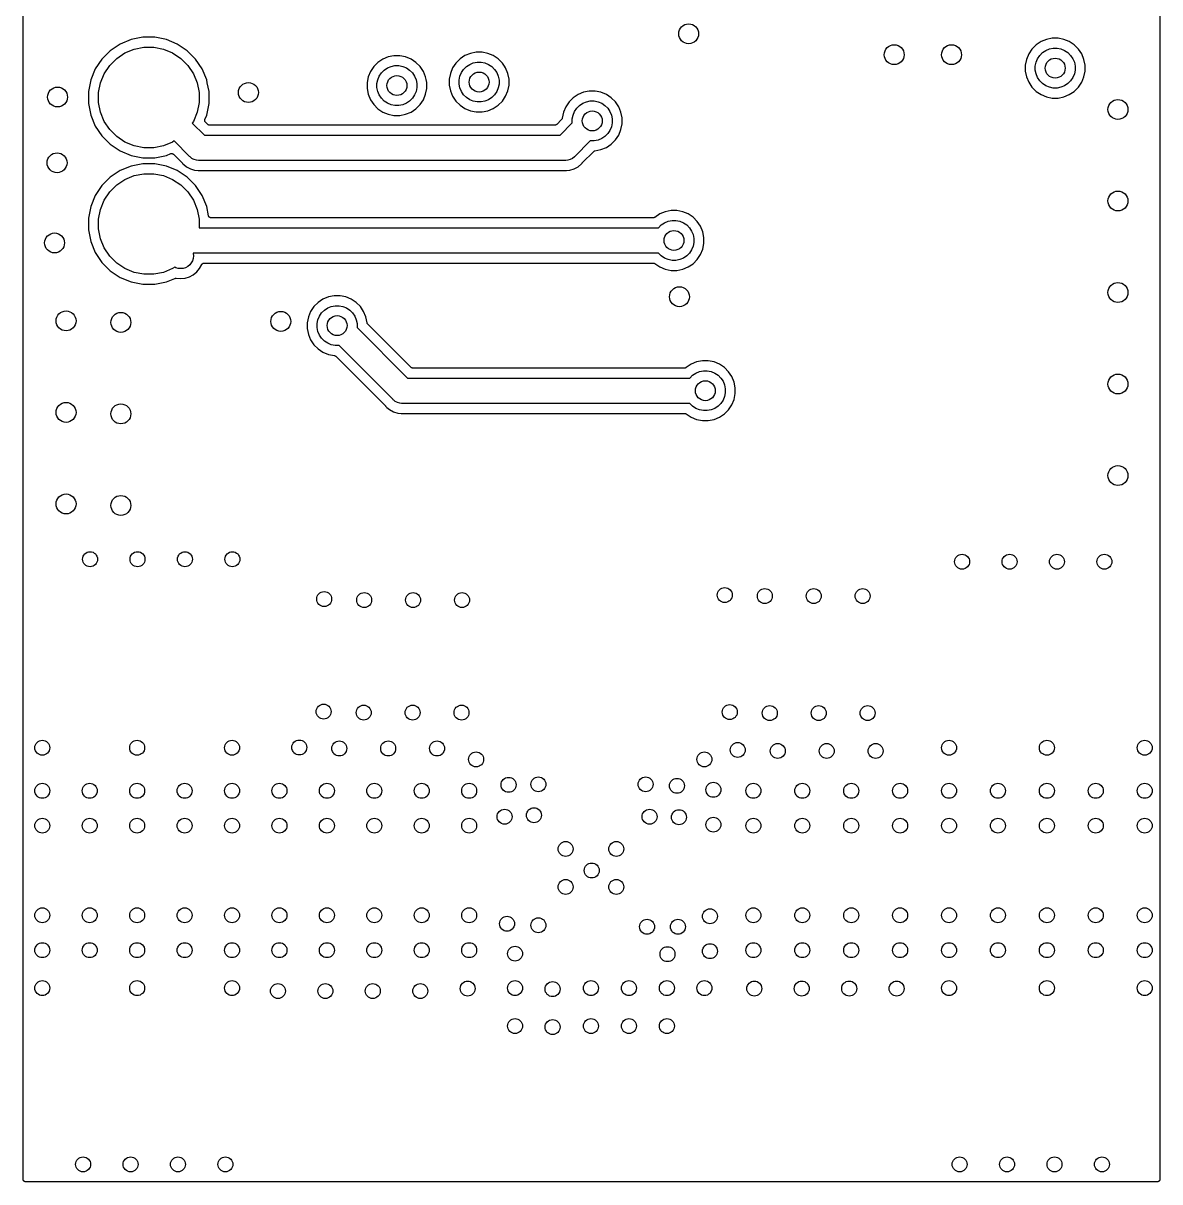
# Model space of a CAD drawing. Extents: x 5.16 to 6.06, y -3.88 to -2.24.
# Drawn here: x 5.157 to 6.055, y -3.883 to -2.967 of the extents above; entities that cross this region are included whole.
import ezdxf

# ---------------------------------------------------------------- set-up
doc = ezdxf.new("R2010")
doc.units = 0
doc.header["$MEASUREMENT"] = 0
doc.layers.add('BLACK', color=7, linetype='CONTINUOUS')

msp = doc.modelspace()

# ---------------------------------------------------------------- linework, layer by layer
at = {"layer": 'BLACK', "linetype": 'CONTINUOUS'}
for p, q in [((5.15722, -3.88087), (5.15722, -2.75146)), ((6.05525, -2.89575), (6.05525, -3.88087)), ((5.23387, -2.9835), (5.22607, -2.98871)), ((5.24254, -2.97991), (5.23387, -2.9835)), ((5.25174, -2.97808), (5.24254, -2.97991)), ((5.26113, -2.97808), (5.25174, -2.97808)), ((5.27033, -2.97991), (5.26113, -2.97808)), ((5.279, -2.9835), (5.27033, -2.97991)), ((5.2868, -2.98871), (5.279, -2.9835)), ((5.95752, -2.98414), (5.95423, -2.98743)), ((5.96139, -2.98155), (5.95752, -2.98414)), ((5.96569, -2.97977), (5.96139, -2.98155)), ((5.97025, -2.97887), (5.96569, -2.97977)), ((5.9749, -2.97887), (5.97025, -2.97887)), ((5.97947, -2.97977), (5.9749, -2.97887)), ((5.98376, -2.98155), (5.97947, -2.97977)), ((5.98763, -2.98414), (5.98376, -2.98155)), ((5.99092, -2.98743), (5.98763, -2.98414)), ((5.22607, -2.98871), (5.21943, -2.99535)), ((5.22555, -3.00037), (5.23109, -2.99483)), ((5.23109, -2.99483), (5.2376, -2.99048)), ((5.2376, -2.99048), (5.24483, -2.98748)), ((5.24483, -2.98748), (5.25252, -2.98595)), ((5.25252, -2.98595), (5.26035, -2.98595)), ((5.26035, -2.98595), (5.26803, -2.98748)), ((5.26803, -2.98748), (5.27527, -2.99048)), ((5.27527, -2.99048), (5.28178, -2.99483)), ((5.28178, -2.99483), (5.28732, -3.00037)), ((5.29344, -2.99535), (5.2868, -2.98871)), ((5.44561, -2.99355), (5.44131, -2.99533)), ((5.45017, -2.99265), (5.44561, -2.99355)), ((5.45482, -2.99265), (5.45017, -2.99265)), ((5.45939, -2.99355), (5.45482, -2.99265)), ((5.46369, -2.99533), (5.45939, -2.99355)), ((5.50627, -2.99258), (5.5024, -2.99516)), ((5.51057, -2.9908), (5.50627, -2.99258)), ((5.51513, -2.98989), (5.51057, -2.9908)), ((5.51978, -2.98989), (5.51513, -2.98989)), ((5.52435, -2.9908), (5.51978, -2.98989)), ((5.52865, -2.99258), (5.52435, -2.9908)), ((5.53252, -2.99516), (5.52865, -2.99258)), ((5.95164, -2.9913), (5.94986, -2.9956)), ((5.95423, -2.98743), (5.95164, -2.9913)), ((5.95862, -2.99503), (5.96034, -2.99245)), ((5.96034, -2.99245), (5.96254, -2.99026)), ((5.96254, -2.99026), (5.96512, -2.98853)), ((5.96512, -2.98853), (5.96798, -2.98735)), ((5.96798, -2.98735), (5.97102, -2.98674)), ((5.97102, -2.98674), (5.97413, -2.98674)), ((5.97413, -2.98674), (5.97717, -2.98735)), ((5.97717, -2.98735), (5.98003, -2.98853)), ((5.98003, -2.98853), (5.98261, -2.99026)), ((5.98261, -2.99026), (5.98481, -2.99245)), ((5.98481, -2.99245), (5.98653, -2.99503)), ((5.99351, -2.9913), (5.99092, -2.98743)), ((5.99529, -2.9956), (5.99351, -2.9913)), ((5.21422, -3.00315), (5.21063, -3.01182)), ((5.21943, -2.99535), (5.21422, -3.00315)), ((5.2212, -3.00688), (5.22555, -3.00037)), ((5.28732, -3.00037), (5.29167, -3.00688)), ((5.29865, -3.00315), (5.29344, -2.99535)), ((5.30224, -3.01182), (5.29865, -3.00315)), ((5.43415, -3.00121), (5.43156, -3.00508)), ((5.43744, -2.99792), (5.43415, -3.00121)), ((5.44131, -2.99533), (5.43744, -2.99792)), ((5.44026, -3.00623), (5.44246, -3.00404)), ((5.44246, -3.00404), (5.44504, -3.00231)), ((5.44504, -3.00231), (5.4479, -3.00112)), ((5.4479, -3.00112), (5.45095, -3.00052)), ((5.45095, -3.00052), (5.45405, -3.00052)), ((5.45405, -3.00052), (5.45709, -3.00112)), ((5.45709, -3.00112), (5.45996, -3.00231)), ((5.45996, -3.00231), (5.46254, -3.00404)), ((5.46254, -3.00404), (5.46473, -3.00623)), ((5.46755, -2.99792), (5.46369, -2.99533)), ((5.47084, -3.00121), (5.46755, -2.99792)), ((5.47343, -3.00508), (5.47084, -3.00121)), ((5.49652, -3.00232), (5.49474, -3.00662)), ((5.49911, -2.99845), (5.49652, -3.00232)), ((5.5024, -2.99516), (5.49911, -2.99845)), ((5.5035, -3.00605), (5.50522, -3.00347)), ((5.50522, -3.00347), (5.50742, -3.00128)), ((5.50742, -3.00128), (5.51, -2.99956)), ((5.51, -2.99956), (5.51286, -2.99837)), ((5.51286, -2.99837), (5.51591, -2.99776)), ((5.51591, -2.99776), (5.51901, -2.99776)), ((5.51901, -2.99776), (5.52205, -2.99837)), ((5.52205, -2.99837), (5.52492, -2.99956)), ((5.52492, -2.99956), (5.5275, -3.00128)), ((5.5275, -3.00128), (5.52969, -3.00347)), ((5.52969, -3.00347), (5.53141, -3.00605)), ((5.53581, -2.99845), (5.53252, -2.99516)), ((5.53755, -3.00106), (5.53581, -2.99845)), ((5.53839, -3.00232), (5.53755, -3.00106)), ((5.53755, -3.00106), (5.53755, -3.00106)), ((5.54017, -3.00662), (5.53839, -3.00232)), ((5.94986, -2.9956), (5.94895, -3.00016)), ((5.94895, -3.00016), (5.94895, -3.00481)), ((5.95683, -3.00094), (5.95743, -2.99789)), ((5.95683, -3.00404), (5.95683, -3.00094)), ((5.95743, -3.00708), (5.95683, -3.00404)), ((5.95743, -2.99789), (5.95862, -2.99503)), ((5.98653, -2.99503), (5.98772, -2.99789)), ((5.98772, -2.99789), (5.98832, -3.00094)), ((5.98832, -3.00404), (5.98772, -3.00708)), ((5.98832, -3.00094), (5.98832, -3.00404)), ((5.9962, -3.00016), (5.99529, -2.9956)), ((5.9962, -3.00481), (5.9962, -3.00016)), ((5.21063, -3.01182), (5.2088, -3.02102)), ((5.2182, -3.01412), (5.2212, -3.00688)), ((5.29167, -3.00688), (5.29467, -3.01412)), ((5.3027, -3.01413), (5.30224, -3.01182)), ((5.42978, -3.00938), (5.42887, -3.01394)), ((5.43156, -3.00508), (5.42978, -3.00938)), ((5.43675, -3.01472), (5.43735, -3.01167)), ((5.43735, -3.01167), (5.43854, -3.00881)), ((5.43854, -3.00881), (5.44026, -3.00623)), ((5.46473, -3.00623), (5.46645, -3.00881)), ((5.46645, -3.00881), (5.46764, -3.01167)), ((5.46764, -3.01167), (5.46824, -3.01472)), ((5.47521, -3.00938), (5.47343, -3.00508)), ((5.47561, -3.01138), (5.47521, -3.00938)), ((5.47612, -3.01394), (5.47561, -3.01138)), ((5.49474, -3.00662), (5.49384, -3.01119)), ((5.49384, -3.01119), (5.49384, -3.01584)), ((5.50171, -3.01196), (5.50231, -3.00892)), ((5.50171, -3.01506), (5.50171, -3.01196)), ((5.50231, -3.00892), (5.5035, -3.00605)), ((5.53141, -3.00605), (5.5326, -3.00892)), ((5.5326, -3.00892), (5.53321, -3.01196)), ((5.53321, -3.01196), (5.53321, -3.01506)), ((5.54108, -3.01119), (5.54017, -3.00662)), ((5.54108, -3.01584), (5.54108, -3.01119)), ((5.94895, -3.00481), (5.94986, -3.00938)), ((5.94986, -3.00938), (5.95164, -3.01368)), ((5.95862, -3.00995), (5.95743, -3.00708)), ((5.96034, -3.01253), (5.95862, -3.00995)), ((5.96254, -3.01472), (5.96034, -3.01253)), ((5.98481, -3.01253), (5.98261, -3.01472)), ((5.98653, -3.00995), (5.98481, -3.01253)), ((5.98772, -3.00708), (5.98653, -3.00995)), ((5.99351, -3.01368), (5.99529, -3.00938)), ((5.99529, -3.00938), (5.9962, -3.00481)), ((5.2088, -3.02102), (5.2088, -3.03041)), ((5.21667, -3.0218), (5.2182, -3.01412)), ((5.21667, -3.02963), (5.21667, -3.0218)), ((5.29467, -3.01412), (5.2962, -3.0218)), ((5.2962, -3.0218), (5.2962, -3.02963)), ((5.30407, -3.02102), (5.3027, -3.01413)), ((5.30407, -3.03041), (5.30407, -3.02102)), ((5.42887, -3.01394), (5.42887, -3.01859)), ((5.42887, -3.01859), (5.42978, -3.02316)), ((5.43675, -3.01782), (5.43675, -3.01472)), ((5.43735, -3.02086), (5.43675, -3.01782)), ((5.43854, -3.02373), (5.43735, -3.02086)), ((5.46764, -3.02086), (5.46645, -3.02373)), ((5.46824, -3.01782), (5.46764, -3.02086)), ((5.46824, -3.01472), (5.46824, -3.01782)), ((5.47521, -3.02316), (5.47612, -3.01859)), ((5.47612, -3.01859), (5.47612, -3.01394)), ((5.49384, -3.01584), (5.49474, -3.0204)), ((5.49474, -3.0204), (5.49652, -3.0247)), ((5.50231, -3.01811), (5.50171, -3.01506)), ((5.5035, -3.02097), (5.50231, -3.01811)), ((5.50522, -3.02355), (5.5035, -3.02097)), ((5.53141, -3.02097), (5.52969, -3.02355)), ((5.5326, -3.01811), (5.53141, -3.02097)), ((5.53321, -3.01506), (5.5326, -3.01811)), ((5.53839, -3.0247), (5.54017, -3.0204)), ((5.54017, -3.0204), (5.54108, -3.01584)), ((5.59994, -3.02151), (5.59564, -3.02329)), ((5.6045, -3.0206), (5.59994, -3.02151)), ((5.60915, -3.0206), (5.6045, -3.0206)), ((5.61372, -3.02151), (5.60915, -3.0206)), ((5.61802, -3.02329), (5.61372, -3.02151)), ((5.95164, -3.01368), (5.95423, -3.01755)), ((5.95423, -3.01755), (5.95752, -3.02084)), ((5.95752, -3.02084), (5.96139, -3.02342)), ((5.96512, -3.01644), (5.96254, -3.01472)), ((5.96798, -3.01763), (5.96512, -3.01644)), ((5.97102, -3.01824), (5.96798, -3.01763)), ((5.97413, -3.01824), (5.97102, -3.01824)), ((5.97717, -3.01763), (5.97413, -3.01824)), ((5.98003, -3.01644), (5.97717, -3.01763)), ((5.98261, -3.01472), (5.98003, -3.01644)), ((5.98376, -3.02342), (5.98763, -3.02084)), ((5.98763, -3.02084), (5.99092, -3.01755)), ((5.99092, -3.01755), (5.99351, -3.01368)), ((5.2088, -3.03041), (5.21063, -3.03961)), ((5.2182, -3.03732), (5.21667, -3.02963)), ((5.2962, -3.02963), (5.29467, -3.03732)), ((5.30224, -3.03961), (5.30407, -3.03041)), ((5.42978, -3.02316), (5.43156, -3.02746)), ((5.43156, -3.02746), (5.43415, -3.03133)), ((5.43415, -3.03133), (5.43744, -3.03462)), ((5.44026, -3.02631), (5.43854, -3.02373)), ((5.44246, -3.0285), (5.44026, -3.02631)), ((5.44504, -3.03022), (5.44246, -3.0285)), ((5.4479, -3.03141), (5.44504, -3.03022)), ((5.45095, -3.03202), (5.4479, -3.03141)), ((5.45709, -3.03141), (5.45405, -3.03202)), ((5.45996, -3.03022), (5.45709, -3.03141)), ((5.46254, -3.0285), (5.45996, -3.03022)), ((5.46473, -3.02631), (5.46254, -3.0285)), ((5.46645, -3.02373), (5.46473, -3.02631)), ((5.46755, -3.03462), (5.47084, -3.03133)), ((5.47084, -3.03133), (5.47343, -3.02746)), ((5.47343, -3.02746), (5.47521, -3.02316)), ((5.49652, -3.0247), (5.49911, -3.02857)), ((5.49911, -3.02857), (5.5024, -3.03186)), ((5.50742, -3.02574), (5.50522, -3.02355)), ((5.51, -3.02747), (5.50742, -3.02574)), ((5.51286, -3.02865), (5.51, -3.02747)), ((5.51591, -3.02926), (5.51286, -3.02865)), ((5.51901, -3.02926), (5.51591, -3.02926)), ((5.52205, -3.02865), (5.51901, -3.02926)), ((5.52492, -3.02747), (5.52205, -3.02865)), ((5.5275, -3.02574), (5.52492, -3.02747)), ((5.52969, -3.02355), (5.5275, -3.02574)), ((5.53252, -3.03186), (5.53581, -3.02857)), ((5.53581, -3.02857), (5.53839, -3.0247)), ((5.58848, -3.02916), (5.58589, -3.03303)), ((5.59177, -3.02587), (5.58848, -3.02916)), ((5.59564, -3.02329), (5.59177, -3.02587)), ((5.59679, -3.03199), (5.59937, -3.03026)), ((5.59937, -3.03026), (5.60223, -3.02908)), ((5.60223, -3.02908), (5.60528, -3.02847)), ((5.60528, -3.02847), (5.60838, -3.02847)), ((5.60838, -3.02847), (5.61142, -3.02908)), ((5.61142, -3.02908), (5.61429, -3.03026)), ((5.61429, -3.03026), (5.61687, -3.03199)), ((5.62189, -3.02587), (5.61802, -3.02329)), ((5.62518, -3.02916), (5.62189, -3.02587)), ((5.62776, -3.03303), (5.62518, -3.02916)), ((5.96139, -3.02342), (5.96569, -3.0252)), ((5.96569, -3.0252), (5.97025, -3.02611)), ((5.97025, -3.02611), (5.9749, -3.02611)), ((5.9749, -3.02611), (5.97947, -3.0252)), ((5.97947, -3.0252), (5.98376, -3.02342)), ((5.21063, -3.03961), (5.21422, -3.04828)), ((5.2212, -3.04455), (5.2182, -3.03732)), ((5.29467, -3.03732), (5.29167, -3.04455)), ((5.30082, -3.04305), (5.30224, -3.03961)), ((5.43744, -3.03462), (5.44131, -3.0372)), ((5.44131, -3.0372), (5.44561, -3.03898)), ((5.44561, -3.03898), (5.45017, -3.03989)), ((5.45017, -3.03989), (5.45482, -3.03989)), ((5.45405, -3.03202), (5.45095, -3.03202)), ((5.45482, -3.03989), (5.45939, -3.03898)), ((5.45939, -3.03898), (5.46369, -3.0372)), ((5.46369, -3.0372), (5.46755, -3.03462)), ((5.5024, -3.03186), (5.50627, -3.03445)), ((5.50627, -3.03445), (5.51057, -3.03623)), ((5.51057, -3.03623), (5.51513, -3.03713)), ((5.51513, -3.03713), (5.51978, -3.03713)), ((5.51978, -3.03713), (5.52435, -3.03623)), ((5.52435, -3.03623), (5.52865, -3.03445)), ((5.52865, -3.03445), (5.53252, -3.03186)), ((5.58411, -3.03733), (5.58317, -3.04208)), ((5.58589, -3.03303), (5.58411, -3.03733)), ((5.59108, -3.04267), (5.59168, -3.03963)), ((5.59168, -3.03963), (5.59287, -3.03676)), ((5.59287, -3.03676), (5.59459, -3.03418)), ((5.59459, -3.03418), (5.59679, -3.03199)), ((5.61687, -3.03199), (5.61906, -3.03418)), ((5.61906, -3.03418), (5.62078, -3.03676)), ((5.62078, -3.03676), (5.62197, -3.03963)), ((5.62197, -3.03963), (5.62258, -3.04267)), ((5.62954, -3.03733), (5.62776, -3.03303)), ((5.63045, -3.04189), (5.62954, -3.03733)), ((5.21422, -3.04828), (5.21943, -3.05608)), ((5.22555, -3.05106), (5.2212, -3.04455)), ((5.29167, -3.04455), (5.29079, -3.04587)), ((5.29079, -3.04587), (5.30036, -3.05544)), ((5.30067, -3.04378), (5.30069, -3.0436)), ((5.30067, -3.04379), (5.30067, -3.04378)), ((5.30067, -3.0438), (5.30067, -3.04379)), ((5.30068, -3.04398), (5.30067, -3.0438)), ((5.3007, -3.04416), (5.30068, -3.04398)), ((5.30069, -3.0436), (5.30071, -3.04342)), ((5.3007, -3.04417), (5.3007, -3.04416)), ((5.3007, -3.04418), (5.3007, -3.04417)), ((5.30076, -3.04436), (5.3007, -3.04418)), ((5.30071, -3.0434), (5.30076, -3.04323)), ((5.30071, -3.04341), (5.30071, -3.0434)), ((5.30071, -3.04342), (5.30071, -3.04341)), ((5.30076, -3.04323), (5.30082, -3.04305)), ((5.30081, -3.04453), (5.30076, -3.04436)), ((5.30081, -3.04454), (5.30081, -3.04453)), ((5.30081, -3.04455), (5.30081, -3.04454)), ((5.3009, -3.04471), (5.30081, -3.04455)), ((5.30098, -3.04487), (5.3009, -3.04471)), ((5.30099, -3.04488), (5.30098, -3.04487)), ((5.30099, -3.04489), (5.30099, -3.04488)), ((5.30111, -3.04503), (5.30099, -3.04489)), ((5.30122, -3.04517), (5.30111, -3.04503)), ((5.30124, -3.04519), (5.30122, -3.04517)), ((5.30304, -3.04699), (5.30124, -3.04519)), ((5.30124, -3.04519), (5.30124, -3.04519)), ((5.30124, -3.04519), (5.30124, -3.04519)), ((5.30124, -3.04519), (5.30124, -3.04519)), ((5.30318, -3.04711), (5.30304, -3.04699)), ((5.30332, -3.04722), (5.30318, -3.04711)), ((5.30333, -3.04723), (5.30332, -3.04722)), ((5.30334, -3.04723), (5.30333, -3.04723)), ((5.3035, -3.04732), (5.30334, -3.04723)), ((5.30366, -3.04741), (5.3035, -3.04732)), ((5.30367, -3.04741), (5.30366, -3.04741)), ((5.30368, -3.04742), (5.30367, -3.04741)), ((5.30385, -3.04747), (5.30368, -3.04742)), ((5.30402, -3.04752), (5.30385, -3.04747)), ((5.30403, -3.04752), (5.30402, -3.04752)), ((5.30404, -3.04753), (5.30403, -3.04752)), ((5.30423, -3.04755), (5.30404, -3.04753)), ((5.30441, -3.04757), (5.30423, -3.04755)), ((5.30443, -3.04757), (5.30441, -3.04757)), ((5.57733, -3.04757), (5.30443, -3.04757)), ((5.30443, -3.04757), (5.30443, -3.04757)), ((5.30443, -3.04757), (5.30443, -3.04757)), ((5.30443, -3.04757), (5.30443, -3.04757)), ((5.57751, -3.04755), (5.57733, -3.04757)), ((5.57769, -3.04753), (5.57751, -3.04755)), ((5.5777, -3.04753), (5.57769, -3.04753)), ((5.57771, -3.04753), (5.5777, -3.04753)), ((5.57789, -3.04748), (5.57771, -3.04753)), ((5.57806, -3.04743), (5.57789, -3.04748)), ((5.57807, -3.04742), (5.57806, -3.04743)), ((5.57808, -3.04742), (5.57807, -3.04742)), ((5.57824, -3.04733), (5.57808, -3.04742)), ((5.5784, -3.04725), (5.57824, -3.04733)), ((5.57841, -3.04724), (5.5784, -3.04725)), ((5.57842, -3.04724), (5.57841, -3.04724)), ((5.57856, -3.04712), (5.57842, -3.04724)), ((5.5787, -3.04701), (5.57856, -3.04712)), ((5.57872, -3.047), (5.5787, -3.04701)), ((5.58263, -3.04308), (5.57872, -3.04699)), ((5.57872, -3.04699), (5.57872, -3.04699)), ((5.57872, -3.04699), (5.57872, -3.047)), ((5.57872, -3.047), (5.57872, -3.047)), ((5.58141, -3.05544), (5.59108, -3.04577)), ((5.58275, -3.04294), (5.58263, -3.04308)), ((5.58286, -3.04281), (5.58275, -3.04294)), ((5.58287, -3.0428), (5.58286, -3.04281)), ((5.58296, -3.04263), (5.58287, -3.04279)), ((5.58287, -3.04279), (5.58287, -3.0428)), ((5.58305, -3.04247), (5.58296, -3.04263)), ((5.58306, -3.04245), (5.58305, -3.04246)), ((5.58305, -3.04246), (5.58305, -3.04247)), ((5.58311, -3.04227), (5.58306, -3.04245)), ((5.58316, -3.0421), (5.58311, -3.04227)), ((5.58317, -3.04208), (5.58316, -3.0421)), ((5.58317, -3.04208), (5.58317, -3.04208)), ((5.58317, -3.04208), (5.58317, -3.04208)), ((5.58317, -3.04208), (5.58317, -3.04208)), ((5.59108, -3.04577), (5.59108, -3.04267)), ((5.62197, -3.04881), (5.62078, -3.05168)), ((5.62258, -3.04577), (5.62197, -3.04881)), ((5.62258, -3.04267), (5.62258, -3.04577)), ((5.62954, -3.05111), (5.63045, -3.04655)), ((5.63045, -3.04655), (5.63045, -3.04189)), ((5.21943, -3.05608), (5.22607, -3.06272)), ((5.23109, -3.0566), (5.22555, -3.05106)), ((5.2376, -3.06095), (5.23109, -3.0566)), ((5.30036, -3.05544), (5.58141, -3.05544)), ((5.61429, -3.05818), (5.61142, -3.05936)), ((5.61687, -3.05645), (5.61429, -3.05818)), ((5.61906, -3.05426), (5.61687, -3.05645)), ((5.62078, -3.05168), (5.61906, -3.05426)), ((5.62518, -3.05928), (5.62776, -3.05541)), ((5.62776, -3.05541), (5.62954, -3.05111)), ((5.22607, -3.06272), (5.23387, -3.06793)), ((5.23387, -3.06793), (5.24254, -3.07152)), ((5.24483, -3.06395), (5.2376, -3.06095)), ((5.25252, -3.06548), (5.24483, -3.06395)), ((5.26035, -3.06548), (5.25252, -3.06548)), ((5.26803, -3.06395), (5.26035, -3.06548)), ((5.27527, -3.06095), (5.26803, -3.06395)), ((5.27659, -3.06007), (5.27527, -3.06095)), ((5.28875, -3.07223), (5.27659, -3.06007)), ((5.60528, -3.05997), (5.59301, -3.07223)), ((5.60838, -3.05997), (5.60528, -3.05997)), ((5.60812, -3.06828), (5.60826, -3.06817)), ((5.60826, -3.06817), (5.60827, -3.06817)), ((5.60827, -3.06817), (5.60828, -3.06816)), ((5.60828, -3.06816), (5.60845, -3.06807)), ((5.61142, -3.05936), (5.60838, -3.05997)), ((5.60845, -3.06807), (5.6086, -3.06799)), ((5.6086, -3.06799), (5.60861, -3.06799)), ((5.60861, -3.06799), (5.60862, -3.06798)), ((5.60862, -3.06798), (5.6088, -3.06793)), ((5.6088, -3.06793), (5.60897, -3.06788)), ((5.60897, -3.06788), (5.61372, -3.06693)), ((5.61372, -3.06693), (5.61802, -3.06515)), ((5.61802, -3.06515), (5.62189, -3.06257)), ((5.62189, -3.06257), (5.62518, -3.05928)), ((5.24254, -3.07152), (5.25174, -3.07335)), ((5.25174, -3.07335), (5.26113, -3.07335)), ((5.26113, -3.07335), (5.27033, -3.07152)), ((5.27033, -3.07152), (5.27377, -3.0701)), ((5.27377, -3.0701), (5.27377, -3.0701)), ((5.27377, -3.0701), (5.27377, -3.0701)), ((5.27377, -3.0701), (5.27378, -3.0701)), ((5.27378, -3.0701), (5.27379, -3.07009)), ((5.27379, -3.07009), (5.27396, -3.07004)), ((5.27396, -3.07004), (5.27414, -3.06999)), ((5.27414, -3.06999), (5.27415, -3.06999)), ((5.27415, -3.06999), (5.27416, -3.06998)), ((5.27416, -3.06998), (5.27434, -3.06997)), ((5.27434, -3.06997), (5.27453, -3.06995)), ((5.27453, -3.06995), (5.27453, -3.06995)), ((5.27453, -3.06995), (5.27454, -3.06995)), ((5.27454, -3.06995), (5.27472, -3.06997)), ((5.27472, -3.06997), (5.27491, -3.06999)), ((5.27491, -3.06999), (5.27492, -3.06999)), ((5.27492, -3.06999), (5.27492, -3.06999)), ((5.27492, -3.06999), (5.2751, -3.07005)), ((5.2751, -3.07005), (5.27528, -3.0701)), ((5.27528, -3.0701), (5.27528, -3.07011)), ((5.27528, -3.07011), (5.27529, -3.07011)), ((5.27529, -3.07011), (5.27545, -3.0702)), ((5.27545, -3.0702), (5.27561, -3.07028)), ((5.27561, -3.07028), (5.27562, -3.07029)), ((5.27562, -3.07029), (5.27563, -3.07029)), ((5.27563, -3.07029), (5.27577, -3.07041)), ((5.27577, -3.07041), (5.27591, -3.07053)), ((5.27591, -3.07053), (5.28284, -3.07746)), ((5.28906, -3.07261), (5.28875, -3.07223)), ((5.28945, -3.07293), (5.28906, -3.07261)), ((5.29059, -3.07387), (5.28945, -3.07293)), ((5.28945, -3.07293), (5.28945, -3.07293)), ((5.29152, -3.07437), (5.29059, -3.07387)), ((5.29234, -3.0748), (5.29152, -3.07437)), ((5.29423, -3.07537), (5.29234, -3.0748)), ((5.2957, -3.07552), (5.29423, -3.07537)), ((5.2962, -3.07557), (5.2957, -3.07552)), ((5.2957, -3.07552), (5.2957, -3.07552)), ((5.29669, -3.07552), (5.2962, -3.07557)), ((5.58507, -3.07552), (5.29669, -3.07552)), ((5.58557, -3.07557), (5.58507, -3.07552)), ((5.58606, -3.07552), (5.58557, -3.07557)), ((5.58754, -3.07537), (5.58606, -3.07552)), ((5.58606, -3.07552), (5.58606, -3.07552)), ((5.58943, -3.0748), (5.58754, -3.07537)), ((5.59117, -3.07387), (5.58943, -3.0748)), ((5.5927, -3.07261), (5.59117, -3.07387)), ((5.59301, -3.07223), (5.5927, -3.07261)), ((5.59892, -3.07746), (5.60796, -3.06842)), ((5.60796, -3.06842), (5.60797, -3.06841)), ((5.60797, -3.06841), (5.60798, -3.0684)), ((5.60797, -3.06841), (5.60797, -3.06841)), ((5.60797, -3.06841), (5.60797, -3.06841)), ((5.60798, -3.0684), (5.60812, -3.06828)), ((5.23387, -3.0835), (5.22607, -3.08871)), ((5.24254, -3.07991), (5.23387, -3.0835)), ((5.25174, -3.07808), (5.24254, -3.07991)), ((5.24483, -3.08748), (5.25252, -3.08595)), ((5.26113, -3.07808), (5.25174, -3.07808)), ((5.25252, -3.08595), (5.26035, -3.08595)), ((5.26035, -3.08595), (5.26803, -3.08748)), ((5.27033, -3.07991), (5.26113, -3.07808)), ((5.279, -3.0835), (5.27033, -3.07991)), ((5.2868, -3.08871), (5.279, -3.0835)), ((5.28284, -3.07746), (5.28286, -3.07748)), ((5.28286, -3.07748), (5.28291, -3.07754)), ((5.28291, -3.07754), (5.28297, -3.0776)), ((5.28297, -3.0776), (5.28347, -3.07821)), ((5.28347, -3.07821), (5.28408, -3.07871)), ((5.28408, -3.07871), (5.28408, -3.07871)), ((5.28408, -3.07871), (5.2862, -3.08045)), ((5.2862, -3.08045), (5.28787, -3.08134)), ((5.28787, -3.08134), (5.28787, -3.08134)), ((5.28787, -3.08134), (5.28931, -3.08211)), ((5.28931, -3.08211), (5.29269, -3.08313)), ((5.29269, -3.08313), (5.29541, -3.0834)), ((5.29541, -3.0834), (5.29541, -3.0834)), ((5.29541, -3.0834), (5.2962, -3.08348)), ((5.2962, -3.08348), (5.29698, -3.0834)), ((5.29698, -3.0834), (5.29701, -3.0834)), ((5.29701, -3.0834), (5.29709, -3.0834)), ((5.29709, -3.0834), (5.29717, -3.08339)), ((5.29717, -3.08339), (5.58459, -3.08339)), ((5.58459, -3.08339), (5.58462, -3.08339)), ((5.58462, -3.08339), (5.5847, -3.0834)), ((5.5847, -3.0834), (5.58478, -3.0834)), ((5.58478, -3.0834), (5.58557, -3.08348)), ((5.58557, -3.08348), (5.58635, -3.0834)), ((5.58635, -3.0834), (5.58636, -3.0834)), ((5.58636, -3.0834), (5.58908, -3.08313)), ((5.58908, -3.08313), (5.59246, -3.08211)), ((5.59246, -3.08211), (5.59557, -3.08045)), ((5.59557, -3.08045), (5.5983, -3.07821)), ((5.5983, -3.07821), (5.59879, -3.0776)), ((5.59879, -3.0776), (5.59881, -3.07758)), ((5.59881, -3.07758), (5.59887, -3.07752)), ((5.59887, -3.07752), (5.59892, -3.07746)), ((5.21943, -3.09535), (5.21422, -3.10315)), ((5.22607, -3.08871), (5.21943, -3.09535)), ((5.22555, -3.10037), (5.23109, -3.09483)), ((5.23109, -3.09483), (5.2376, -3.09048)), ((5.2376, -3.09048), (5.24483, -3.08748)), ((5.26803, -3.08748), (5.27527, -3.09048)), ((5.27527, -3.09048), (5.28178, -3.09483)), ((5.28178, -3.09483), (5.28732, -3.10037)), ((5.29344, -3.09535), (5.2868, -3.08871)), ((5.29865, -3.10315), (5.29344, -3.09535)), ((5.21422, -3.10315), (5.21063, -3.11182)), ((5.2212, -3.10688), (5.22555, -3.10037)), ((5.28732, -3.10037), (5.29167, -3.10688)), ((5.30224, -3.11182), (5.29865, -3.10315)), ((5.21063, -3.11182), (5.2088, -3.12102)), ((5.2182, -3.11412), (5.2212, -3.10688)), ((5.29167, -3.10688), (5.29467, -3.11412)), ((5.30371, -3.11921), (5.30224, -3.11182)), ((5.2088, -3.12102), (5.2088, -3.13041)), ((5.21667, -3.1218), (5.2182, -3.11412)), ((5.21667, -3.12963), (5.21667, -3.1218)), ((5.29467, -3.11412), (5.2962, -3.1218)), ((5.2962, -3.1218), (5.2962, -3.12867)), ((5.30376, -3.11939), (5.30371, -3.11921)), ((5.30382, -3.11956), (5.30376, -3.11939)), ((5.30382, -3.11957), (5.30382, -3.11956)), ((5.30382, -3.11958), (5.30382, -3.11957)), ((5.30391, -3.11974), (5.30382, -3.11958)), ((5.30399, -3.1199), (5.30391, -3.11974)), ((5.304, -3.11991), (5.30399, -3.1199)), ((5.304, -3.11992), (5.304, -3.11991)), ((5.30412, -3.12006), (5.304, -3.11992)), ((5.30423, -3.1202), (5.30412, -3.12006)), ((5.30424, -3.12021), (5.30423, -3.1202)), ((5.30425, -3.12022), (5.30424, -3.12021)), ((5.30439, -3.12033), (5.30425, -3.12022)), ((5.30453, -3.12045), (5.30439, -3.12033)), ((5.30454, -3.12045), (5.30453, -3.12045)), ((5.30454, -3.12046), (5.30454, -3.12045)), ((5.30471, -3.12055), (5.30454, -3.12046)), ((5.30487, -3.12064), (5.30471, -3.12055)), ((5.30488, -3.12064), (5.30487, -3.12064)), ((5.30487, -3.12064), (5.30487, -3.12064)), ((5.30506, -3.1207), (5.30488, -3.12064)), ((5.30523, -3.12075), (5.30506, -3.1207)), ((5.30524, -3.12075), (5.30523, -3.12075)), ((5.30525, -3.12076), (5.30524, -3.12075)), ((5.30544, -3.12078), (5.30525, -3.12076)), ((5.30561, -3.1208), (5.30544, -3.12078)), ((5.30563, -3.1208), (5.30561, -3.1208)), ((5.30564, -3.1208), (5.30563, -3.1208)), ((5.30563, -3.1208), (5.30563, -3.1208)), ((5.30563, -3.1208), (5.30563, -3.1208)), ((5.65509, -3.1208), (5.30564, -3.1208)), ((5.65527, -3.12078), (5.65509, -3.1208)), ((5.65545, -3.12076), (5.65527, -3.12078)), ((5.65546, -3.12076), (5.65545, -3.12076)), ((5.65547, -3.12076), (5.65546, -3.12076)), ((5.65564, -3.12071), (5.65547, -3.12076)), ((5.65582, -3.12066), (5.65564, -3.12071)), ((5.65583, -3.12065), (5.65582, -3.12066)), ((5.65584, -3.12065), (5.65583, -3.12065)), ((5.656, -3.12056), (5.65584, -3.12065)), ((5.65616, -3.12048), (5.656, -3.12056)), ((5.65618, -3.12047), (5.65616, -3.12048)), ((5.6602, -3.11778), (5.65618, -3.12046)), ((5.65618, -3.12046), (5.65618, -3.12047)), ((5.65618, -3.12047), (5.65618, -3.12047)), ((5.65618, -3.12047), (5.65618, -3.12047)), ((5.6645, -3.11599), (5.6602, -3.11778)), ((5.66907, -3.11509), (5.6645, -3.11599)), ((5.6668, -3.12357), (5.66984, -3.12296)), ((5.67372, -3.11509), (5.66907, -3.11509)), ((5.66984, -3.12296), (5.67295, -3.12296)), ((5.67295, -3.12296), (5.67599, -3.12357)), ((5.67828, -3.11599), (5.67372, -3.11509)), ((5.68258, -3.11778), (5.67828, -3.11599)), ((5.68645, -3.12036), (5.68258, -3.11778)), ((5.68974, -3.12365), (5.68645, -3.12036)), ((5.2088, -3.13041), (5.21063, -3.13961)), ((5.2182, -3.13732), (5.21667, -3.12963)), ((5.2962, -3.12867), (5.65916, -3.12867)), ((5.65916, -3.12867), (5.66136, -3.12648)), ((5.66136, -3.12648), (5.66393, -3.12475)), ((5.66393, -3.12475), (5.6668, -3.12357)), ((5.67599, -3.12357), (5.67885, -3.12475)), ((5.67885, -3.12475), (5.68143, -3.12648)), ((5.68143, -3.12648), (5.68363, -3.12867)), ((5.68363, -3.12867), (5.68535, -3.13125)), ((5.68535, -3.13125), (5.68654, -3.13412)), ((5.69233, -3.12752), (5.68974, -3.12365)), ((5.69411, -3.13182), (5.69233, -3.12752)), ((5.69502, -3.13638), (5.69411, -3.13182)), ((5.21063, -3.13961), (5.21422, -3.14828)), ((5.2212, -3.14455), (5.2182, -3.13732)), ((5.68654, -3.13412), (5.68714, -3.13716)), ((5.68714, -3.14026), (5.68654, -3.1433)), ((5.68714, -3.13716), (5.68714, -3.14026)), ((5.69411, -3.1456), (5.69502, -3.14104)), ((5.69502, -3.14104), (5.69502, -3.13638)), ((5.21422, -3.14828), (5.21943, -3.15608)), ((5.22555, -3.15106), (5.2212, -3.14455)), ((5.65916, -3.14875), (5.29146, -3.14875)), ((5.29146, -3.14875), (5.29152, -3.14895)), ((5.29152, -3.14895), (5.29172, -3.15091)), ((5.66136, -3.15094), (5.65916, -3.14875)), ((5.68363, -3.14875), (5.68143, -3.15094)), ((5.68535, -3.14617), (5.68363, -3.14875)), ((5.68654, -3.1433), (5.68535, -3.14617)), ((5.68974, -3.15377), (5.69233, -3.1499)), ((5.69233, -3.1499), (5.69411, -3.1456)), ((5.21943, -3.15608), (5.22607, -3.16272)), ((5.23109, -3.1566), (5.22555, -3.15106)), ((5.2376, -3.16095), (5.23109, -3.1566)), ((5.27698, -3.15981), (5.27527, -3.16095)), ((5.27777, -3.16023), (5.27698, -3.15981)), ((5.28723, -3.1593), (5.28549, -3.16023)), ((5.28876, -3.15805), (5.28723, -3.1593)), ((5.29002, -3.15652), (5.28876, -3.15805)), ((5.29095, -3.15477), (5.29002, -3.15652)), ((5.29152, -3.15288), (5.29095, -3.15477)), ((5.29172, -3.15091), (5.29152, -3.15288)), ((5.2966, -3.16091), (5.29833, -3.15766)), ((5.29833, -3.15766), (5.29835, -3.15764)), ((5.29835, -3.15764), (5.2984, -3.15757)), ((5.2984, -3.15757), (5.29844, -3.15749)), ((5.29844, -3.15749), (5.29851, -3.15741)), ((5.29851, -3.15741), (5.29857, -3.15732)), ((5.29857, -3.15732), (5.29863, -3.15726)), ((5.29863, -3.15726), (5.29868, -3.15719)), ((5.29868, -3.15719), (5.29877, -3.15713)), ((5.29877, -3.15713), (5.29884, -3.15705)), ((5.29884, -3.15705), (5.29891, -3.15701)), ((5.29891, -3.15701), (5.29898, -3.15695)), ((5.29898, -3.15695), (5.29907, -3.1569)), ((5.29907, -3.1569), (5.29916, -3.15684)), ((5.29916, -3.15684), (5.29924, -3.15681)), ((5.29924, -3.15681), (5.29932, -3.15677)), ((5.29932, -3.15677), (5.29942, -3.15674)), ((5.29942, -3.15674), (5.29952, -3.1567)), ((5.29952, -3.1567), (5.2996, -3.15668)), ((5.2996, -3.15668), (5.29969, -3.15666)), ((5.29969, -3.15666), (5.29979, -3.15665)), ((5.29979, -3.15665), (5.2999, -3.15663)), ((5.2999, -3.15663), (5.29998, -3.15663)), ((5.29998, -3.15663), (5.30007, -3.15662)), ((5.30007, -3.15662), (5.65509, -3.15662)), ((5.65509, -3.15662), (5.65509, -3.15662)), ((5.65509, -3.15662), (5.65509, -3.15662)), ((5.65509, -3.15662), (5.65509, -3.15662)), ((5.65509, -3.15662), (5.65512, -3.15662)), ((5.65512, -3.15662), (5.65529, -3.15664)), ((5.65529, -3.15664), (5.65548, -3.15666)), ((5.65548, -3.15666), (5.65549, -3.15666)), ((5.65549, -3.15666), (5.6555, -3.15667)), ((5.6555, -3.15667), (5.65567, -3.15672)), ((5.65567, -3.15672), (5.65584, -3.15677)), ((5.65584, -3.15677), (5.65585, -3.15678)), ((5.65585, -3.15678), (5.65586, -3.15678)), ((5.65586, -3.15678), (5.65602, -3.15687)), ((5.65602, -3.15687), (5.65618, -3.15695)), ((5.65618, -3.15695), (5.6602, -3.15964)), ((5.6602, -3.15964), (5.6645, -3.16142)), ((5.66393, -3.15266), (5.66136, -3.15094)), ((5.6668, -3.15385), (5.66393, -3.15266)), ((5.66984, -3.15446), (5.6668, -3.15385)), ((5.67295, -3.15446), (5.66984, -3.15446)), ((5.67599, -3.15385), (5.67295, -3.15446)), ((5.67885, -3.15266), (5.67599, -3.15385)), ((5.67828, -3.16142), (5.68258, -3.15964)), ((5.68143, -3.15094), (5.67885, -3.15266)), ((5.68258, -3.15964), (5.68645, -3.15706)), ((5.68645, -3.15706), (5.68974, -3.15377)), ((5.22607, -3.16272), (5.23387, -3.16793)), ((5.23387, -3.16793), (5.24254, -3.17152)), ((5.24483, -3.16395), (5.2376, -3.16095)), ((5.25252, -3.16548), (5.24483, -3.16395)), ((5.26035, -3.16548), (5.25252, -3.16548)), ((5.26803, -3.16395), (5.26035, -3.16548)), ((5.27527, -3.16095), (5.26803, -3.16395)), ((5.27033, -3.17152), (5.27714, -3.1687)), ((5.27714, -3.1687), (5.27716, -3.16869)), ((5.27716, -3.16869), (5.27724, -3.16867)), ((5.27724, -3.16867), (5.27732, -3.16864)), ((5.27732, -3.16864), (5.27743, -3.16862)), ((5.27743, -3.16862), (5.27753, -3.16859)), ((5.27753, -3.16859), (5.27761, -3.16858)), ((5.27761, -3.16858), (5.2777, -3.16856)), ((5.2777, -3.16856), (5.27781, -3.16856)), ((5.27966, -3.16081), (5.27777, -3.16023)), ((5.27781, -3.16856), (5.27791, -3.16855)), ((5.27791, -3.16855), (5.278, -3.16856)), ((5.278, -3.16856), (5.27808, -3.16856)), ((5.27808, -3.16856), (5.28163, -3.16891)), ((5.28163, -3.161), (5.27966, -3.16081)), ((5.2836, -3.16081), (5.28163, -3.161)), ((5.28163, -3.16891), (5.28514, -3.16857)), ((5.28549, -3.16023), (5.2836, -3.16081)), ((5.28514, -3.16857), (5.28852, -3.16754)), ((5.28852, -3.16754), (5.29163, -3.16588)), ((5.29163, -3.16588), (5.29436, -3.16364)), ((5.29436, -3.16364), (5.2966, -3.16091)), ((5.6645, -3.16142), (5.66907, -3.16233)), ((5.66907, -3.16233), (5.67372, -3.16233)), ((5.67372, -3.16233), (5.67828, -3.16142)), ((5.24254, -3.17152), (5.25174, -3.17335)), ((5.25174, -3.17335), (5.26113, -3.17335)), ((5.26113, -3.17335), (5.27033, -3.17152)), ((5.39406, -3.1851), (5.39019, -3.18768)), ((5.39836, -3.18332), (5.39406, -3.1851)), ((5.40293, -3.18241), (5.39836, -3.18332)), ((5.40758, -3.18241), (5.40293, -3.18241)), ((5.41214, -3.18332), (5.40758, -3.18241)), ((5.41644, -3.1851), (5.41214, -3.18332)), ((5.42031, -3.18768), (5.41644, -3.1851)), ((5.38432, -3.19484), (5.38254, -3.19914)), ((5.3869, -3.19097), (5.38432, -3.19484)), ((5.39019, -3.18768), (5.3869, -3.19097)), ((5.3913, -3.19857), (5.39302, -3.19599)), ((5.39302, -3.19599), (5.39521, -3.1938)), ((5.39521, -3.1938), (5.39779, -3.19208)), ((5.39779, -3.19208), (5.40066, -3.19089)), ((5.40066, -3.19089), (5.4037, -3.19028)), ((5.4037, -3.19028), (5.4068, -3.19028)), ((5.4068, -3.19028), (5.40985, -3.19089)), ((5.40985, -3.19089), (5.41271, -3.19208)), ((5.41271, -3.19208), (5.41529, -3.1938)), ((5.41529, -3.1938), (5.41748, -3.19599)), ((5.41748, -3.19599), (5.41921, -3.19857)), ((5.4236, -3.19097), (5.42031, -3.18768)), ((5.42619, -3.19484), (5.4236, -3.19097)), ((5.42797, -3.19914), (5.42619, -3.19484)), ((5.38254, -3.19914), (5.38163, -3.2037)), ((5.38163, -3.2037), (5.38163, -3.20836)), ((5.3895, -3.20448), (5.39011, -3.20144)), ((5.3895, -3.20758), (5.3895, -3.20448)), ((5.39011, -3.20144), (5.3913, -3.19857)), ((5.41921, -3.19857), (5.4204, -3.20144)), ((5.4204, -3.20144), (5.421, -3.20448)), ((5.421, -3.20448), (5.421, -3.20758)), ((5.42891, -3.20389), (5.42797, -3.19914)), ((5.42896, -3.20406), (5.42891, -3.20389)), ((5.42901, -3.20423), (5.42896, -3.20406)), ((5.42902, -3.20424), (5.42901, -3.20423)), ((5.42902, -3.20426), (5.42902, -3.20424)), ((5.42911, -3.20442), (5.42902, -3.20426)), ((5.42919, -3.20458), (5.42911, -3.20442)), ((5.4292, -3.20458), (5.42919, -3.20458)), ((5.4292, -3.20459), (5.4292, -3.20458)), ((5.42932, -3.20474), (5.4292, -3.20459)), ((5.42943, -3.20488), (5.42932, -3.20474)), ((5.42945, -3.20489), (5.42943, -3.20488)), ((5.42945, -3.2049), (5.42945, -3.20489)), ((5.42945, -3.20489), (5.42945, -3.20489)), ((5.42945, -3.20489), (5.42945, -3.20489)), ((5.46355, -3.239), (5.42945, -3.2049)), ((5.38163, -3.20836), (5.38254, -3.21292)), ((5.38254, -3.21292), (5.38432, -3.21722)), ((5.39011, -3.21063), (5.3895, -3.20758)), ((5.3913, -3.21349), (5.39011, -3.21063)), ((5.39302, -3.21607), (5.3913, -3.21349)), ((5.421, -3.20758), (5.46087, -3.24745)), ((5.38432, -3.21722), (5.3869, -3.22109)), ((5.3869, -3.22109), (5.39019, -3.22438)), ((5.39521, -3.21826), (5.39302, -3.21607)), ((5.39779, -3.21999), (5.39521, -3.21826)), ((5.40066, -3.22117), (5.39779, -3.21999)), ((5.4037, -3.22178), (5.40066, -3.22117)), ((5.4068, -3.22178), (5.4037, -3.22178)), ((5.44926, -3.26424), (5.4068, -3.22178)), ((5.39019, -3.22438), (5.39406, -3.22697)), ((5.39406, -3.22697), (5.39836, -3.22875)), ((5.39836, -3.22875), (5.40311, -3.22969)), ((5.40311, -3.22969), (5.40311, -3.22969)), ((5.40311, -3.22969), (5.40311, -3.22969)), ((5.40311, -3.22969), (5.40311, -3.22969)), ((5.40311, -3.22969), (5.40314, -3.2297)), ((5.40314, -3.2297), (5.4033, -3.22975)), ((5.4033, -3.22975), (5.40348, -3.2298)), ((5.40348, -3.2298), (5.40349, -3.22981)), ((5.40349, -3.22981), (5.4035, -3.22981)), ((5.4035, -3.22981), (5.40366, -3.2299)), ((5.40366, -3.2299), (5.40382, -3.22998)), ((5.40382, -3.22998), (5.40383, -3.22999)), ((5.40383, -3.22999), (5.40384, -3.23)), ((5.40384, -3.23), (5.40397, -3.23011)), ((5.40397, -3.23011), (5.40412, -3.23023)), ((5.40412, -3.23023), (5.44335, -3.26946)), ((5.46369, -3.23911), (5.46355, -3.239)), ((5.46383, -3.23923), (5.46369, -3.23911)), ((5.46384, -3.23924), (5.46383, -3.23923)), ((5.46385, -3.23924), (5.46384, -3.23924)), ((5.46401, -3.23933), (5.46385, -3.23924)), ((5.46417, -3.23942), (5.46401, -3.23933)), ((5.46418, -3.23942), (5.46417, -3.23942)), ((5.46419, -3.23942), (5.46418, -3.23942)), ((5.46436, -3.23948), (5.46419, -3.23942)), ((5.46454, -3.23953), (5.46436, -3.23948)), ((5.46455, -3.23953), (5.46454, -3.23953)), ((5.46456, -3.23954), (5.46455, -3.23953)), ((5.46474, -3.23955), (5.46456, -3.23954)), ((5.46492, -3.23957), (5.46474, -3.23955)), ((5.46494, -3.23957), (5.46492, -3.23957)), ((5.67989, -3.23957), (5.46494, -3.23957)), ((5.46494, -3.23957), (5.46494, -3.23957)), ((5.46494, -3.23957), (5.46494, -3.23957)), ((5.46494, -3.23957), (5.46494, -3.23957)), ((5.68007, -3.23956), (5.67989, -3.23957)), ((5.68025, -3.23954), (5.68007, -3.23956)), ((5.68026, -3.23954), (5.68025, -3.23954)), ((5.68027, -3.23954), (5.68026, -3.23954)), ((5.68045, -3.23948), (5.68027, -3.23954)), ((5.68062, -3.23943), (5.68045, -3.23948)), ((5.68063, -3.23943), (5.68062, -3.23943)), ((5.68064, -3.23943), (5.68063, -3.23943)), ((5.6808, -3.23934), (5.68064, -3.23943)), ((5.68096, -3.23926), (5.6808, -3.23934)), ((5.68098, -3.23925), (5.68096, -3.23926)), ((5.68501, -3.23655), (5.68098, -3.23924)), ((5.68098, -3.23924), (5.68098, -3.23925)), ((5.68098, -3.23925), (5.68098, -3.23925)), ((5.68098, -3.23925), (5.68098, -3.23925)), ((5.68931, -3.23477), (5.68501, -3.23655)), ((5.69387, -3.23387), (5.68931, -3.23477)), ((5.6916, -3.24235), (5.69465, -3.24174)), ((5.69852, -3.23387), (5.69387, -3.23387)), ((5.69465, -3.24174), (5.69775, -3.24174)), ((5.69775, -3.24174), (5.70079, -3.24235)), ((5.70309, -3.23477), (5.69852, -3.23387)), ((5.70739, -3.23655), (5.70309, -3.23477)), ((5.71126, -3.23914), (5.70739, -3.23655)), ((5.71455, -3.24243), (5.71126, -3.23914)), ((5.46087, -3.24745), (5.68397, -3.24745)), ((5.68397, -3.24745), (5.68616, -3.24526)), ((5.68616, -3.24526), (5.68874, -3.24353)), ((5.68874, -3.24353), (5.6916, -3.24235)), ((5.70079, -3.24235), (5.70366, -3.24353)), ((5.70366, -3.24353), (5.70624, -3.24526)), ((5.70624, -3.24526), (5.70843, -3.24745)), ((5.70843, -3.24745), (5.71015, -3.25003)), ((5.71015, -3.25003), (5.71134, -3.25289)), ((5.71713, -3.2463), (5.71455, -3.24243)), ((5.71891, -3.2506), (5.71713, -3.2463)), ((5.71982, -3.25516), (5.71891, -3.2506)), ((5.71134, -3.25289), (5.71195, -3.25594)), ((5.71195, -3.25904), (5.71134, -3.26208)), ((5.71195, -3.25594), (5.71195, -3.25904)), ((5.71891, -3.26438), (5.71982, -3.25981)), ((5.71982, -3.25981), (5.71982, -3.25516)), ((5.44335, -3.26946), (5.44337, -3.26948)), ((5.44337, -3.26948), (5.44342, -3.26955)), ((5.44342, -3.26955), (5.44348, -3.26961)), ((5.44348, -3.26961), (5.44398, -3.27022)), ((5.44958, -3.26462), (5.44926, -3.26424)), ((5.44996, -3.26494), (5.44958, -3.26462)), ((5.4511, -3.26588), (5.44996, -3.26494)), ((5.44996, -3.26494), (5.44996, -3.26494)), ((5.45243, -3.26658), (5.4511, -3.26588)), ((5.45285, -3.26681), (5.45243, -3.26658)), ((5.45474, -3.26738), (5.45285, -3.26681)), ((5.45622, -3.26753), (5.45474, -3.26738)), ((5.45671, -3.26758), (5.45622, -3.26753)), ((5.45622, -3.26753), (5.45622, -3.26753)), ((5.4572, -3.26753), (5.45671, -3.26758)), ((5.68397, -3.26753), (5.4572, -3.26753)), ((5.68616, -3.26972), (5.68397, -3.26753)), ((5.70843, -3.26753), (5.70624, -3.26972)), ((5.71015, -3.26495), (5.70843, -3.26753)), ((5.71134, -3.26208), (5.71015, -3.26495)), ((5.71455, -3.27255), (5.71713, -3.26868)), ((5.71713, -3.26868), (5.71891, -3.26438)), ((5.44398, -3.27022), (5.44459, -3.27072)), ((5.44459, -3.27072), (5.44671, -3.27245)), ((5.44671, -3.27245), (5.44982, -3.27412)), ((5.44982, -3.27412), (5.4532, -3.27514)), ((5.4532, -3.27514), (5.45593, -3.27541)), ((5.45593, -3.27541), (5.45593, -3.27541)), ((5.45593, -3.27541), (5.45671, -3.27549)), ((5.45671, -3.27549), (5.45749, -3.27541)), ((5.45749, -3.27541), (5.45752, -3.27541)), ((5.45752, -3.27541), (5.4576, -3.27541)), ((5.4576, -3.27541), (5.45769, -3.2754)), ((5.45769, -3.2754), (5.67989, -3.2754)), ((5.67989, -3.2754), (5.6799, -3.2754)), ((5.6799, -3.2754), (5.6799, -3.2754)), ((5.6799, -3.2754), (5.6799, -3.2754)), ((5.6799, -3.2754), (5.67992, -3.2754)), ((5.67992, -3.2754), (5.6801, -3.27542)), ((5.6801, -3.27542), (5.68028, -3.27544)), ((5.68028, -3.27544), (5.68029, -3.27544)), ((5.68029, -3.27544), (5.6803, -3.27544)), ((5.6803, -3.27544), (5.68047, -3.2755)), ((5.68047, -3.2755), (5.68065, -3.27555)), ((5.68065, -3.27555), (5.68066, -3.27556)), ((5.68066, -3.27556), (5.68067, -3.27556)), ((5.68067, -3.27556), (5.68082, -3.27565)), ((5.68082, -3.27565), (5.68098, -3.27573)), ((5.68098, -3.27573), (5.68501, -3.27842)), ((5.68501, -3.27842), (5.68931, -3.2802)), ((5.68874, -3.27144), (5.68616, -3.26972)), ((5.6916, -3.27263), (5.68874, -3.27144)), ((5.69465, -3.27324), (5.6916, -3.27263)), ((5.69775, -3.27324), (5.69465, -3.27324)), ((5.70079, -3.27263), (5.69775, -3.27324)), ((5.70366, -3.27144), (5.70079, -3.27263)), ((5.70309, -3.2802), (5.70739, -3.27842)), ((5.70624, -3.26972), (5.70366, -3.27144)), ((5.70739, -3.27842), (5.71126, -3.27584)), ((5.71126, -3.27584), (5.71455, -3.27255)), ((5.68931, -3.2802), (5.69387, -3.28111)), ((5.69387, -3.28111), (5.69852, -3.28111)), ((5.69852, -3.28111), (5.70309, -3.2802)), ((5.15724, -3.88106), (5.15722, -3.88087)), ((5.15726, -3.88124), (5.15724, -3.88106)), ((5.15726, -3.88125), (5.15726, -3.88124)), ((5.15726, -3.88126), (5.15726, -3.88125)), ((5.15731, -3.88144), (5.15726, -3.88126)), ((5.15736, -3.88161), (5.15731, -3.88144)), ((5.15737, -3.88162), (5.15736, -3.88161)), ((5.15746, -3.88179), (5.15737, -3.88162)), ((5.15737, -3.88162), (5.15737, -3.88162)), ((5.15754, -3.88195), (5.15746, -3.88179)), ((5.15755, -3.88196), (5.15754, -3.88195)), ((5.15767, -3.88211), (5.15755, -3.88196)), ((5.15755, -3.88196), (5.15755, -3.88196)), ((5.15778, -3.88225), (5.15767, -3.88211)), ((5.15779, -3.88226), (5.15778, -3.88225)), ((5.15794, -3.88238), (5.15779, -3.88226)), ((5.15779, -3.88226), (5.15779, -3.88226)), ((5.15808, -3.8825), (5.15794, -3.88238)), ((5.15809, -3.88251), (5.15808, -3.8825)), ((5.15808, -3.8825), (5.15808, -3.8825)), ((5.15825, -3.88259), (5.15809, -3.88251)), ((5.15841, -3.88268), (5.15825, -3.88259)), ((5.15842, -3.88269), (5.15841, -3.88268)), ((5.15843, -3.88269), (5.15842, -3.88269)), ((5.1586, -3.88274), (5.15843, -3.88269)), ((5.15878, -3.8828), (5.1586, -3.88274)), ((5.15879, -3.8828), (5.15878, -3.8828)), ((5.15898, -3.88282), (5.15879, -3.8828)), ((5.15879, -3.8828), (5.15879, -3.8828)), ((5.15916, -3.88284), (5.15898, -3.88282)), ((5.15918, -3.88284), (5.15916, -3.88284)), ((5.15919, -3.88284), (5.15918, -3.88284)), ((5.15918, -3.88284), (5.15918, -3.88284)), ((5.15918, -3.88284), (5.15918, -3.88284)), ((6.05328, -3.88284), (5.15919, -3.88284)), ((6.05347, -3.88282), (6.05328, -3.88284)), ((6.05365, -3.88281), (6.05347, -3.88282)), ((6.05366, -3.88281), (6.05365, -3.88281)), ((6.05367, -3.88281), (6.05366, -3.88281)), ((6.05385, -3.88275), (6.05367, -3.88281)), ((6.05402, -3.8827), (6.05385, -3.88275)), ((6.05403, -3.8827), (6.05402, -3.8827)), ((6.0542, -3.88261), (6.05403, -3.88269)), ((6.05403, -3.88269), (6.05403, -3.8827)), ((6.05436, -3.88252), (6.0542, -3.88261)), ((6.05437, -3.88252), (6.05436, -3.88252)), ((6.05452, -3.8824), (6.05437, -3.88251)), ((6.05437, -3.88251), (6.05437, -3.88252)), ((6.05466, -3.88228), (6.05452, -3.8824)), ((6.05467, -3.88228), (6.05466, -3.88228)), ((6.05479, -3.88213), (6.05467, -3.88227)), ((6.05467, -3.88227), (6.05467, -3.88228)), ((6.05491, -3.88199), (6.05479, -3.88213)), ((6.05492, -3.88197), (6.05491, -3.88198)), ((6.05491, -3.88198), (6.05491, -3.88199)), ((6.055, -3.88181), (6.05492, -3.88197)), ((6.05509, -3.88165), (6.055, -3.88181)), ((6.0551, -3.88164), (6.05509, -3.88165)), ((6.05515, -3.88146), (6.0551, -3.88164)), ((6.0551, -3.88164), (6.0551, -3.88164)), ((6.05521, -3.88128), (6.05515, -3.88146)), ((6.05523, -3.88108), (6.05521, -3.88127)), ((6.05521, -3.88127), (6.05521, -3.88128)), ((6.05521, -3.88128), (6.05521, -3.88128)), ((6.05525, -3.8809), (6.05523, -3.88108)), ((6.05525, -3.88087), (6.05525, -3.88089)), ((6.05525, -3.88089), (6.05525, -3.88089)), ((6.05525, -3.88089), (6.05525, -3.88089)), ((6.05525, -3.88089), (6.05525, -3.8809))]:
    msp.add_line(p, q, dxfattribs=at)
at = {"layer": 'BLACK'}
for centre, radius in [((5.68301, -2.97532), 0.00787), ((5.84541, -2.99186), 0.00787), ((5.89069, -2.99186), 0.00787), ((5.97258, -3.00249), 0.00787), ((5.4525, -3.01627), 0.00787), ((5.51746, -3.01351), 0.00787), ((5.18439, -3.02532), 0.00787), ((5.33517, -3.02178), 0.00787), ((6.02218, -3.03517), 0.00787), ((5.60683, -3.04422), 0.00787), ((5.18399, -3.07729), 0.00787), ((6.02218, -3.10751), 0.00787), ((5.67139, -3.13871), 0.00787), ((5.18202, -3.14068), 0.00787), ((5.67572, -3.1832), 0.00787), ((6.02218, -3.17985), 0.00787), ((5.19108, -3.20229), 0.00787), ((5.23439, -3.20347), 0.00787), ((5.36076, -3.20269), 0.00787), ((5.40525, -3.20603), 0.00787), ((5.6962, -3.25749), 0.00787), ((6.02218, -3.25219), 0.00787), ((5.19108, -3.27463), 0.00787), ((5.23439, -3.27581), 0.00787), ((6.02218, -3.32454), 0.00787), ((5.19108, -3.34698), 0.00787), ((5.23439, -3.34816), 0.00787), ((5.21008, -3.39068), 0.00591), ((5.24755, -3.39068), 0.00591), ((5.28503, -3.39068), 0.00591), ((5.3225, -3.39068), 0.00591), ((5.89906, -3.39265), 0.00591), ((5.93653, -3.39265), 0.00591), ((5.974, -3.39265), 0.00591), ((6.01148, -3.39265), 0.00591), ((5.71155, -3.41902), 0.00591), ((5.74317, -3.41981), 0.00591), ((5.78182, -3.41981), 0.00591), ((5.82047, -3.41981), 0.00591), ((5.39502, -3.42217), 0.00591), ((5.42663, -3.42296), 0.00591), ((5.46528, -3.42296), 0.00591), ((5.50393, -3.42296), 0.00591), ((5.39462, -3.51115), 0.00591), ((5.42624, -3.51194), 0.00591), ((5.46489, -3.51194), 0.00591), ((5.50354, -3.51194), 0.00591), ((5.71549, -3.51154), 0.00591), ((5.74711, -3.51233), 0.00591), ((5.78576, -3.51233), 0.00591), ((5.8244, -3.51233), 0.00591), ((5.17232, -3.53973), 0.00591), ((5.24726, -3.53973), 0.00591), ((5.32221, -3.53973), 0.00591), ((5.37533, -3.5395), 0.00591), ((5.40695, -3.54028), 0.00591), ((5.4456, -3.54028), 0.00591), ((5.48425, -3.54028), 0.00591), ((5.88871, -3.53973), 0.00591), ((5.96601, -3.53973), 0.00591), ((6.04331, -3.53973), 0.00591), ((5.51509, -3.54894), 0.00591), ((5.69541, -3.54894), 0.00591), ((5.72179, -3.54146), 0.00591), ((5.75341, -3.54225), 0.00591), ((5.79205, -3.54225), 0.00591), ((5.8307, -3.54225), 0.00591), ((5.56431, -3.56863), 0.00591), ((5.64895, -3.56863), 0.00591), ((5.17232, -3.57375), 0.00591), ((5.20979, -3.57375), 0.00591), ((5.24726, -3.57375), 0.00591), ((5.28474, -3.57375), 0.00591), ((5.32221, -3.57375), 0.00591), ((5.35969, -3.57375), 0.00591), ((5.39716, -3.57375), 0.00591), ((5.43463, -3.57375), 0.00591), ((5.47211, -3.57375), 0.00591), ((5.50958, -3.57375), 0.00591), ((5.54069, -3.56902), 0.00591), ((5.67376, -3.56981), 0.00591), ((5.7025, -3.57296), 0.00591), ((5.73411, -3.57375), 0.00591), ((5.77276, -3.57375), 0.00591), ((5.81141, -3.57375), 0.00591), ((5.85006, -3.57375), 0.00591), ((5.88871, -3.57375), 0.00591), ((5.92736, -3.57375), 0.00591), ((5.96601, -3.57375), 0.00591), ((6.00466, -3.57375), 0.00591), ((6.04331, -3.57375), 0.00591), ((5.53754, -3.59422), 0.00591), ((5.56076, -3.59304), 0.00591), ((5.6521, -3.59422), 0.00591), ((5.67533, -3.59461), 0.00591), ((5.17232, -3.60131), 0.00591), ((5.20979, -3.60131), 0.00591), ((5.24726, -3.60131), 0.00591), ((5.28474, -3.60131), 0.00591), ((5.32221, -3.60131), 0.00591), ((5.35969, -3.60131), 0.00591), ((5.39716, -3.60131), 0.00591), ((5.43463, -3.60131), 0.00591), ((5.47211, -3.60131), 0.00591), ((5.50958, -3.60131), 0.00591), ((5.7025, -3.60052), 0.00591), ((5.73411, -3.60131), 0.00591), ((5.77276, -3.60131), 0.00591), ((5.81141, -3.60131), 0.00591), ((5.85006, -3.60131), 0.00591), ((5.88871, -3.60131), 0.00591), ((5.92736, -3.60131), 0.00591), ((5.96601, -3.60131), 0.00591), ((6.00466, -3.60131), 0.00591), ((6.04331, -3.60131), 0.00591), ((5.5858, -3.61973), 0.00591), ((5.6258, -3.61973), 0.00591), ((5.60643, -3.63674), 0.00591), ((5.5858, -3.64973), 0.00591), ((5.6258, -3.64973), 0.00591), ((5.17232, -3.67217), 0.00591), ((5.20979, -3.67217), 0.00591), ((5.24726, -3.67217), 0.00591), ((5.28474, -3.67217), 0.00591), ((5.32221, -3.67217), 0.00591), ((5.35969, -3.67217), 0.00591), ((5.39716, -3.67217), 0.00591), ((5.43463, -3.67217), 0.00591), ((5.47211, -3.67217), 0.00591), ((5.50958, -3.67217), 0.00591), ((5.6998, -3.67296), 0.00591), ((5.73411, -3.67217), 0.00591), ((5.77276, -3.67217), 0.00591), ((5.81141, -3.67217), 0.00591), ((5.85006, -3.67217), 0.00591), ((5.88871, -3.67217), 0.00591), ((5.92736, -3.67217), 0.00591), ((5.96601, -3.67217), 0.00591), ((6.00466, -3.67217), 0.00591), ((6.04331, -3.67217), 0.00591), ((5.5395, -3.67887), 0.00591), ((5.56431, -3.68005), 0.00591), ((5.65013, -3.68123), 0.00591), ((5.67454, -3.68123), 0.00591), ((5.17232, -3.69973), 0.00591), ((5.20979, -3.69973), 0.00591), ((5.24726, -3.69973), 0.00591), ((5.28474, -3.69973), 0.00591), ((5.32221, -3.69973), 0.00591), ((5.35969, -3.69973), 0.00591), ((5.39716, -3.69973), 0.00591), ((5.43463, -3.69973), 0.00591), ((5.47211, -3.69973), 0.00591), ((5.50958, -3.69973), 0.00591), ((5.5458, -3.70249), 0.00591), ((5.66628, -3.70288), 0.00591), ((5.6998, -3.70052), 0.00591), ((5.73411, -3.69973), 0.00591), ((5.77276, -3.69973), 0.00591), ((5.81141, -3.69973), 0.00591), ((5.85006, -3.69973), 0.00591), ((5.88871, -3.69973), 0.00591), ((5.92736, -3.69973), 0.00591), ((5.96601, -3.69973), 0.00591), ((6.00466, -3.69973), 0.00591), ((6.04331, -3.69973), 0.00591), ((5.17232, -3.72973), 0.00591), ((5.24726, -3.72973), 0.00591), ((5.32221, -3.72973), 0.00591), ((5.35851, -3.73202), 0.00591), ((5.39598, -3.73202), 0.00591), ((5.43345, -3.73202), 0.00591), ((5.47093, -3.73202), 0.00591), ((5.5084, -3.73005), 0.00591), ((5.5458, -3.72973), 0.00591), ((5.57546, -3.73052), 0.00591), ((5.6058, -3.72973), 0.00591), ((5.6358, -3.72973), 0.00591), ((5.6658, -3.72973), 0.00591), ((5.69546, -3.72973), 0.00591), ((5.73488, -3.73005), 0.00591), ((5.77236, -3.73005), 0.00591), ((5.80983, -3.73005), 0.00591), ((5.84731, -3.73005), 0.00591), ((5.88871, -3.72973), 0.00591), ((5.96601, -3.72973), 0.00591), ((6.04331, -3.72973), 0.00591), ((5.5458, -3.75973), 0.00591), ((5.57546, -3.76052), 0.00591), ((5.6058, -3.75973), 0.00591), ((5.6358, -3.75973), 0.00591), ((5.6658, -3.75973), 0.00591), ((5.20457, -3.86902), 0.00591), ((5.24204, -3.86902), 0.00591), ((5.27952, -3.86902), 0.00591), ((5.31699, -3.86902), 0.00591), ((5.89709, -3.86902), 0.00591), ((5.93456, -3.86902), 0.00591), ((5.97204, -3.86902), 0.00591), ((6.00951, -3.86902), 0.00591)]:
    msp.add_circle(centre, radius, dxfattribs=at)

doc.saveas('drawing.dxf')
